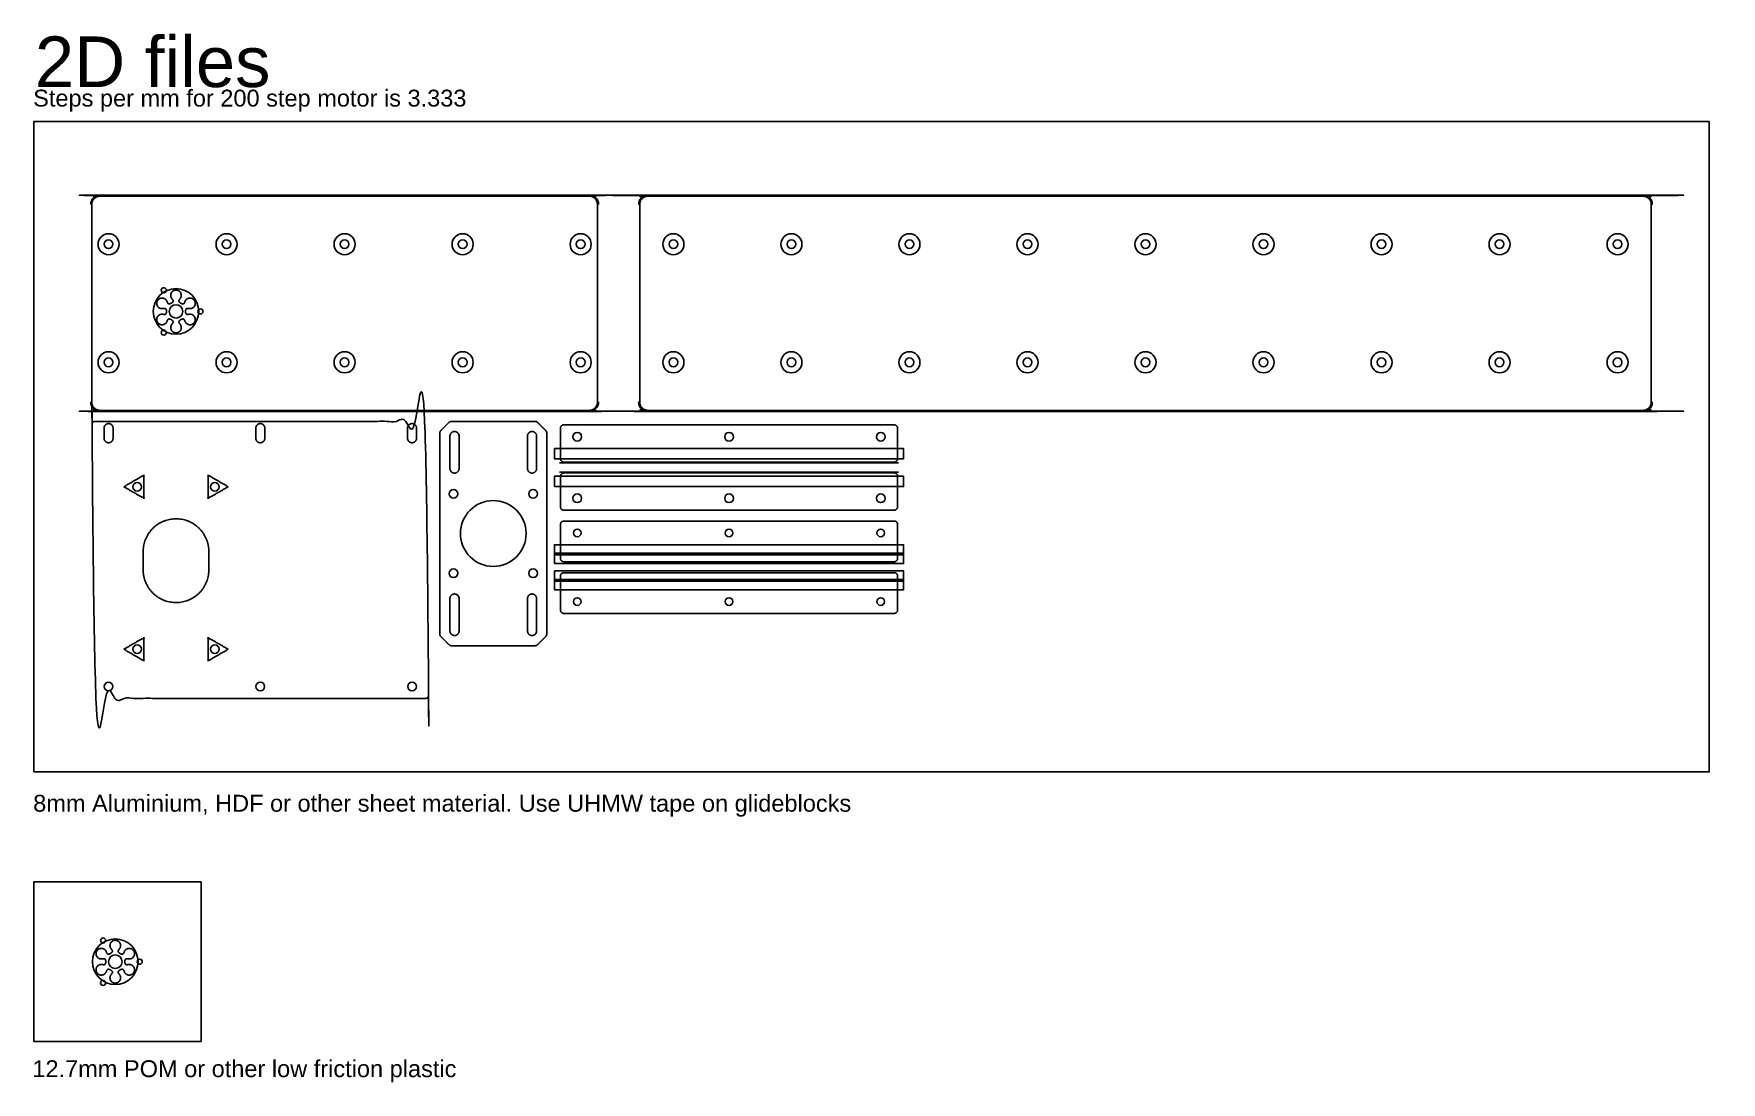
# Model space of a CAD drawing. Header units: millimetres. Extents: x 29 to 1073, y 101 to 723.
# Drawn here: x 29 to 1030, y 101 to 723 of the extents above; entities that cross this region are included whole.
import ezdxf

# ---------------------------------------------------------------- set-up
doc = ezdxf.new("R2010")
doc.units = ezdxf.units.MM
doc.header["$MEASUREMENT"] = 0
doc.layers.add('Default', color=18, linetype='Continuous', true_color=0x000000)

msp = doc.modelspace()

# ---------------------------------------------------------------- linework, layer by layer
at = {"layer": 'Default'}
for p, q in [((541.8550417557154, 468.3944707557112), (340.6550417557154, 468.3944707557112)), ((340.6550417557154, 462.742998893135), (541.8550417557154, 462.742998893135))]:
    msp.add_line(p, q, dxfattribs=at)
for points in [[(28.89557696334937, 285.0790168974485), (1022.642420033125, 285.0790168974485), (1022.642420033125, 670.6721319889527), (28.89557696334937, 670.6721319889527)], [(337.7050417557154, 476.8329483867962), (544.8050417557154, 476.8329483867962), (544.8050417557154, 470.7329483867962), (337.7050417557154, 470.7329483867962)], [(337.7050417557154, 454.30452126205), (544.8050417557154, 454.30452126205), (544.8050417557154, 460.40452126205), (337.7050417557154, 460.40452126205)], [(337.7050417557154, 413.70452126205), (544.8050417557154, 413.70452126205), (544.8050417557154, 419.80452126205), (337.7050417557154, 419.80452126205)], [(337.7050417557154, 408.65452126205), (544.8050417557154, 408.65452126205), (544.8050417557154, 414.75452126205), (337.7050417557154, 414.75452126205)], [(337.7050417557154, 404.25452126205), (544.8050417557154, 404.25452126205), (544.8050417557154, 398.1545212620499), (337.7050417557154, 398.1545212620499)], [(337.7050417557154, 399.20452126205), (544.8050417557154, 399.20452126205), (544.8050417557154, 393.10452126205), (337.7050417557154, 393.10452126205)], [(28.89557696334944, 125.326252607607), (128.1134863472346, 125.326252607607), (128.1134863472346, 219.8850796997978), (28.89557696334944, 219.8850796997978)]]:
    msp.add_lwpolyline(points, close=True, dxfattribs=at)
for centre, radius in [((73.26929849823682, 597.9255744432006), 6.25), ((73.26929849823682, 597.9255744432006), 2.6), ((143.2692984982368, 597.9255744432006), 6.25), ((143.2692984982368, 597.9255744432006), 2.6), ((213.2692984982368, 597.9255744432006), 6.25), ((213.2692984982368, 597.9255744432006), 2.6), ((283.2692984982368, 597.9255744432006), 6.25), ((283.2692984982368, 597.9255744432006), 2.6), ((353.2692984982368, 597.9255744432006), 6.25), ((353.2692984982368, 597.9255744432006), 2.6), ((408.2692984982368, 597.9255744432007), 6.25), ((408.2692984982368, 597.9255744432007), 2.6), ((478.2692984982368, 597.9255744432007), 6.25), ((478.2692984982368, 597.9255744432007), 2.6), ((548.2692984982368, 597.9255744432007), 6.25), ((548.2692984982368, 597.9255744432007), 2.6), ((618.2692984982368, 597.9255744432007), 6.25), ((618.2692984982368, 597.9255744432007), 2.6), ((688.2692984982368, 597.9255744432007), 6.25), ((688.2692984982368, 597.9255744432007), 2.6), ((758.2692984982368, 597.9255744432007), 6.25), ((758.2692984982368, 597.9255744432007), 2.6), ((828.2692984982368, 597.9255744432007), 6.25), ((828.2692984982368, 597.9255744432007), 2.6), ((898.2692984982368, 597.9255744432007), 6.25), ((898.2692984982368, 597.9255744432007), 2.6), ((968.2692984982368, 597.9255744432007), 6.25), ((968.2692984982368, 597.9255744432007), 2.6), ((113.2692984982368, 558.0964114432006), 13.5), ((106.0192984982368, 570.653779798075), 1.5), ((113.2692984982368, 558.0964114432006), 4), ((127.7692984982368, 558.0964114432006), 1.5), ((106.0192984982368, 545.5390430883263), 1.5), ((73.26929849823682, 527.9255744432006), 6.25), ((73.26929849823682, 527.9255744432006), 2.6), ((143.2692984982368, 527.9255744432006), 6.25), ((143.2692984982368, 527.9255744432006), 2.6), ((213.2692984982368, 527.9255744432006), 6.25), ((213.2692984982368, 527.9255744432006), 2.6), ((283.2692984982368, 527.9255744432006), 6.25), ((283.2692984982368, 527.9255744432006), 2.6), ((353.2692984982368, 527.9255744432006), 6.25), ((353.2692984982368, 527.9255744432006), 2.6), ((408.2692984982368, 527.9255744432007), 6.25), ((408.2692984982368, 527.9255744432007), 2.6), ((478.2692984982368, 527.9255744432007), 6.25), ((478.2692984982368, 527.9255744432007), 2.6), ((548.2692984982368, 527.9255744432007), 6.25), ((548.2692984982368, 527.9255744432007), 2.6), ((618.2692984982368, 527.9255744432007), 6.25), ((618.2692984982368, 527.9255744432007), 2.6), ((688.2692984982368, 527.9255744432007), 6.25), ((688.2692984982368, 527.9255744432007), 2.6), ((758.2692984982368, 527.9255744432007), 6.25), ((758.2692984982368, 527.9255744432007), 2.6), ((828.2692984982368, 527.9255744432007), 6.25), ((828.2692984982368, 527.9255744432007), 2.6), ((898.2692984982368, 527.9255744432007), 6.25), ((898.2692984982368, 527.9255744432007), 2.6), ((968.2692984982368, 527.9255744432007), 6.25), ((968.2692984982368, 527.9255744432007), 2.6), ((351.2550417557154, 483.8329483867962), 2.575), ((441.2550417557154, 483.8329483867962), 2.575), ((531.2550417557154, 483.8329483867962), 2.575), ((90.26929849823682, 454.1547374432006), 2.575), ((136.2692984982368, 454.1547374432006), 2.575), ((277.8742984982368, 450.0039224432006), 2.575), ((325.0142984982368, 450.0039224432006), 2.575), ((301.4442984982368, 426.4339224432006), 19.5), ((351.2550417557154, 447.30452126205), 2.575), ((441.2550417557154, 447.30452126205), 2.575), ((531.2550417557154, 447.30452126205), 2.575), ((351.2550417557154, 426.80452126205), 2.25), ((441.2550417557154, 426.80452126205), 2.25), ((531.2550417557154, 426.80452126205), 2.25), ((277.8742984982368, 402.8639224432006), 2.575), ((325.0142984982368, 402.8639224432006), 2.575), ((351.2550417557154, 386.10452126205), 2.25), ((441.2550417557154, 386.10452126205), 2.25), ((531.2550417557154, 386.10452126205), 2.25), ((90.26929849823682, 357.8380854432006), 2.575), ((136.2692984982368, 357.8380854432006), 2.575), ((73.26929849823682, 335.7255744432006), 2.575), ((163.2692984982368, 335.7255744432006), 2.575), ((253.2692984982368, 335.7255744432006), 2.575), ((77.25453165529203, 172.6056661537027), 13.5), ((70.00453165529203, 185.163034508577), 1.5), ((77.25453165529203, 172.6056661537027), 4), ((91.75453165529203, 172.6056661537027), 1.5), ((70.00453165529203, 160.0482977988283), 1.5)]:
    msp.add_circle(centre, radius, dxfattribs=at)
for points, weights, degree, knots in [([(62.66929849823681, 621.4255744432006), (62.66929849823683, 627.0255744432005), (68.26929849823681, 627.0255744432006), (213.2692984982368, 627.0255744432006), (358.2692984982368, 627.0255744432006), (363.8692984982368, 627.0255744432006), (363.8692984982368, 621.4255744432006)], [1, 0.7071067811865491, 1, 1, 1, 0.7071067811865458, 1], 2, [-18.59291886010289, -18.59291886010289, -18.59291886010289, -9.796459430051485, -9.796459430051485, -8.796459430051485, -8.796459430051485, 0, 0, 0]), ([(63.26929849823682, 504.4255744432006), (63.26929849823682, 499.4255744432007), (68.26929849823682, 499.4255744432006), (213.2692984982368, 499.4255744432006), (358.2692984982368, 499.4255744432006), (363.2692984982368, 499.4255744432006), (363.2692984982368, 504.4255744432006), (363.2692984982368, 562.9255744432006), (363.2692984982368, 621.4255744432006), (363.2692984982368, 626.4255744432006), (358.2692984982368, 626.4255744432006), (213.2692984982368, 626.4255744432006), (68.26929849823682, 626.4255744432006), (63.26929849823682, 626.4255744432006), (63.26929849823682, 621.4255744432006), (63.26929849823682, 562.9255744432006), (63.26929849823682, 504.4255744432006)], [1, 0.7071067811865475, 1, 1, 1, 0.7071067811865445, 1, 1, 1, 0.707106781186548, 1, 1, 1, 0.7071067811865476, 1, 1, 1], 2, [0, 0, 0, 7.853981633974481, 7.853981633974481, 297.8539816339745, 297.8539816339745, 305.707963267949, 305.707963267949, 422.707963267949, 422.707963267949, 430.5619449019235, 430.5619449019235, 720.5619449019234, 720.5619449019234, 728.4159265358979, 728.4159265358979, 845.4159265358979, 845.4159265358979, 845.4159265358979]), ([(387.6692984982368, 621.4255744432007), (387.6692984982368, 627.0255744432006), (393.2692984982368, 627.0255744432008), (688.2692984982368, 627.0255744432006), (983.2692984982368, 627.0255744432006), (988.8692984982368, 627.0255744432008), (988.8692984982368, 621.4255744432006)], [1, 0.7071067811865491, 1, 1, 1, 0.707106781186561, 1], 2, [-18.59291886010283, -18.59291886010283, -18.59291886010283, -9.796459430051423, -9.796459430051423, -8.796459430051423, -8.796459430051423, 0, 0, 0]), ([(388.2692984982368, 504.4255744432007), (388.2692984982369, 499.4255744432007), (393.2692984982368, 499.4255744432007), (688.2692984982368, 499.4255744432007), (983.2692984982368, 499.4255744432007), (988.2692984982369, 499.4255744432006), (988.2692984982368, 504.4255744432006), (988.2692984982368, 562.9255744432007), (988.2692984982368, 621.4255744432007), (988.2692984982366, 626.4255744432006), (983.2692984982367, 626.4255744432006), (688.2692984982368, 626.4255744432006), (393.2692984982368, 626.4255744432007), (388.2692984982367, 626.4255744432008), (388.2692984982368, 621.4255744432007), (388.2692984982368, 562.9255744432007), (388.2692984982368, 504.4255744432007)], [1, 0.7071067811865475, 1, 1, 1, 0.7071067811865426, 1, 1, 1, 0.7071067811865616, 1, 1, 1, 0.7071067811865476, 1, 1, 1], 2, [0, 0, 0, 7.853981633974481, 7.853981633974481, 597.8539816339745, 597.8539816339745, 605.707963267949, 605.707963267949, 722.707963267949, 722.707963267949, 730.5619449019235, 730.5619449019235, 1320.561944901923, 1320.561944901923, 1328.415926535898, 1328.415926535898, 1445.415926535898, 1445.415926535898, 1445.415926535898]), ([(110.3092667427612, 549.6244878946765), (110.1008591927181, 549.051892856889), (110.0298089549954, 548.4353873492048), (110.1112721964559, 547.8166125978444), (110.3394648228356, 547.2395031606043), (110.6889695587265, 546.7403586686947), (111.0384742946174, 546.2412141767853), (111.5027332993976, 545.8294001972191), (112.0563292976593, 545.5412163612068), (112.6599555863935, 545.3971244432006), (113.2692984982368, 545.3971244432006), (113.8786414100801, 545.3971244432006), (114.4822676988143, 545.5412163612067), (115.0358636970761, 545.8294001972191), (115.5001227018563, 546.2412141767853), (115.8496274377472, 546.7403586686947), (116.199132173638, 547.2395031606043), (116.4273248000177, 547.8166125978444), (116.5087880414783, 548.4353873492047), (116.4377378037556, 549.0518928568891), (116.2293302537124, 549.6244878946765), (116.0197174180986, 550.2003944273533), (115.6700434438811, 550.725322874601), (114.5680314537922, 551.4905431159136), (114.8477958371691, 552.0558338842521), (115.2417391068658, 552.5253171911914), (115.5255928480452, 552.863600907013), (115.8664585733878, 553.1508739195756), (116.2536795914896, 553.3744360786127), (116.6728981808618, 553.5259979497577), (117.1077873430397, 553.6026806426672), (117.7113434483502, 553.7091038684048), (118.3407818059446, 553.6687415473141), (118.452475979367, 552.3317610479658), (118.7322403627439, 551.7664702796274), (119.1261836324405, 551.296986972688), (119.5178617062237, 550.8302032211166), (120.0162460185901, 550.4604191564615), (120.5928522932188, 550.2215810173608), (121.2067400398223, 550.130646910142), (121.8137642179204, 550.1837546442116), (122.4207883960185, 550.2368623782813), (123.0095592663465, 550.4330154805737), (123.5359317884242, 550.7683517604956), (123.9625321942646, 551.2190615019284), (124.2672036501863, 551.7467679432006), (124.5718751061079, 552.274474384473), (124.7489009890016, 552.869276043912), (124.7761244651858, 553.4927961598462), (124.651612599638, 554.1007632417047), (124.3940931574307, 554.6530154676839), (124.1365737152235, 555.205267693663), (123.7508785949996, 555.6914430236841), (123.2557355618316, 556.0713796359437), (122.6863010117424, 556.3181010789733), (122.0862153879161, 556.423912365189), (121.4826592826057, 556.5303355909266), (120.8532209250113, 556.4899732698359), (119.6395147615001, 555.9182130118002), (119.2898407872826, 556.4431414590479), (119.0802279516687, 557.0190479917247), (118.9291925306701, 557.4340144004561), (118.8508396666407, 557.8728492841635), (118.8508396666407, 558.3199736022375), (118.9291925306702, 558.758808485945), (119.0802279516687, 559.1737748946765), (119.2898407872826, 559.7496814273534), (119.6395147615001, 560.2746098746011), (120.8532209250113, 559.7028496165653), (121.4826592826057, 559.6624872954746), (122.0862153879161, 559.7689105212121), (122.6863010117424, 559.8747218074279), (123.2557355618316, 560.1214432504573), (123.7508785949996, 560.5013798627169), (124.1365737152235, 560.9875551927381), (124.3940931574307, 561.5398074187174), (124.651612599638, 562.0920596446966), (124.7761244651858, 562.7000267265552), (124.7489009890016, 563.3235468424893), (124.5718751061079, 563.9183485019284), (124.2672036501863, 564.4460549432007), (123.9625321942646, 564.9737613844729), (123.5359317884242, 565.4244711259058), (123.0095592663465, 565.7598074058277), (122.4207883960185, 565.95596050812), (121.8137642179204, 566.0090682421896), (121.2067400398223, 566.0621759762593), (120.5928522932188, 565.9712418690403), (120.0162460185901, 565.7324037299395), (119.5178617062237, 565.3626196652848), (119.1261836324405, 564.8958359137133), (118.7322403627439, 564.4263526067739), (118.452475979367, 563.8610618384355), (118.3407818059446, 562.5240813390872), (117.7113434483502, 562.4837190179963), (117.1077873430398, 562.5901422437339), (116.6728981808617, 562.6668249366435), (116.2536795914896, 562.8183868077883), (115.8664585733879, 563.0419489668254), (115.5255928480452, 563.329221979388), (115.2417391068658, 563.6675056952097), (114.8477958371691, 564.1369890021491), (114.5680314537922, 564.7022797704876), (115.6700434438811, 565.4675000118002), (116.0197174180986, 565.9924284590479), (116.2293302537124, 566.5683349917248), (116.4377378037556, 567.1409300295122), (116.5087880414783, 567.7574355371967), (116.4273248000177, 568.3762102885569), (116.199132173638, 568.9533197257971), (115.8496274377472, 569.4524642177065), (115.5001227018563, 569.951608709616), (115.0358636970761, 570.3634226891822), (114.4822676988143, 570.6516065251944), (113.8786414100802, 570.7956984432006), (113.2692984982368, 570.7956984432006), (112.6599555863935, 570.7956984432006), (112.0563292976593, 570.6516065251944), (111.5027332993976, 570.3634226891822), (111.0384742946173, 569.951608709616), (110.6889695587265, 569.4524642177065), (110.3394648228356, 568.9533197257971), (110.111272196456, 568.3762102885569), (110.0298089549953, 567.7574355371967), (110.1008591927181, 567.1409300295122), (110.3092667427612, 566.5683349917248), (110.518879578375, 565.9924284590479), (110.8685535525925, 565.4675000118002), (111.9705655426814, 564.7022797704876), (111.6908011593045, 564.1369890021491), (111.2968578896078, 563.6675056952098), (111.0130041484285, 563.3292219793877), (110.6721384230858, 563.0419489668253), (110.284917404984, 562.8183868077886), (109.8656988156119, 562.6668249366437), (109.4308096534339, 562.5901422437339), (108.8272535481234, 562.4837190179965), (108.197815190529, 562.5240813390872), (108.0861210171067, 563.8610618384355), (107.8063566337298, 564.4263526067739), (107.4124133640331, 564.8958359137132), (107.0207352902499, 565.3626196652848), (106.5223509778835, 565.7324037299397), (105.9457447032549, 565.9712418690402), (105.3318569566513, 566.0621759762593), (104.7248327785532, 566.0090682421896), (104.1178086004551, 565.95596050812), (103.5290377301271, 565.7598074058277), (103.0026652080495, 565.4244711259058), (102.576064802209, 564.9737613844729), (102.2713933462874, 564.4460549432007), (101.9667218903657, 563.9183485019283), (101.789696007472, 563.3235468424893), (101.7624725312879, 562.700026726555), (101.8869843968357, 562.0920596446966), (102.1445038390429, 561.5398074187174), (102.4020232812501, 560.9875551927382), (102.787718401474, 560.5013798627169), (103.2828614346421, 560.1214432504576), (103.8522959847312, 559.874721807428), (104.4523816085575, 559.7689105212122), (105.055937713868, 559.6624872954746), (105.6853760714624, 559.7028496165653), (106.8990822349735, 560.2746098746011), (107.2487562091911, 559.7496814273534), (107.4583690448049, 559.1737748946765), (107.6094044658035, 558.7588084859449), (107.6877573298329, 558.3199736022376), (107.687757329833, 557.8728492841637), (107.6094044658035, 557.4340144004565), (107.4583690448049, 557.0190479917247), (107.2487562091911, 556.4431414590479), (106.8990822349735, 555.9182130118002), (105.6853760714624, 556.4899732698359), (105.055937713868, 556.5303355909266), (104.4523816085575, 556.423912365189), (103.8522959847312, 556.3181010789733), (103.2828614346421, 556.0713796359437), (102.7877184014741, 555.691443023684), (102.4020232812502, 555.2052676936629), (102.1445038390429, 554.6530154676839), (101.8869843968357, 554.1007632417046), (101.7624725312879, 553.4927961598462), (101.789696007472, 552.869276043912), (101.9667218903657, 552.2744743844729), (102.2713933462874, 551.7467679432006), (102.576064802209, 551.2190615019284), (103.0026652080495, 550.7683517604955), (103.5290377301271, 550.4330154805738), (104.1178086004551, 550.2368623782813), (104.7248327785532, 550.1837546442116), (105.3318569566513, 550.1306469101419), (105.9457447032549, 550.2215810173608), (106.5223509778836, 550.4604191564615), (107.0207352902499, 550.8302032211164), (107.4124133640331, 551.2969869726879), (107.8063566337298, 551.7664702796274), (108.0861210171067, 552.3317610479658), (108.197815190529, 553.6687415473141), (108.8272535481234, 553.7091038684048), (109.4308096534339, 553.6026806426673), (109.8656988156119, 553.5259979497574), (110.284917404984, 553.3744360786126), (110.6721384230858, 553.1508739195759), (111.0130041484285, 552.8636009070135), (111.2968578896079, 552.5253171911914), (111.6908011593045, 552.0558338842521), (111.9705655426814, 551.4905431159136), (110.8685535525925, 550.725322874601), (110.518879578375, 550.2003944273533), (110.3092667427612, 549.6244878946765)], [1, 0.9548043332712887, 0.9322064999069329, 0.9322064999069329, 0.9548043332712887, 1, 0.9548043332712887, 0.9322064999069329, 0.9322064999069329, 0.9548043332712887, 1, 0.9548043332712887, 0.9322064999069329, 0.9322064999069329, 0.9548043332712887, 1, 0.9548043332712887, 0.9322064999069329, 0.9322064999069329, 0.9548043332712887, 1, 1, 1, 1, 1, 1, 0.9758770483143634, 0.9638155724715451, 0.9638155724715449, 0.9758770483143632, 1, 1, 1, 1, 1, 1, 0.9548043332712887, 0.9322064999069329, 0.9322064999069329, 0.9548043332712887, 1, 0.9548043332712887, 0.9322064999069329, 0.9322064999069329, 0.9548043332712887, 1, 0.9548043332712887, 0.9322064999069329, 0.9322064999069329, 0.9548043332712887, 1, 0.9548043332712887, 0.9322064999069329, 0.9322064999069329, 0.9548043332712887, 1, 1, 1, 1, 1, 1, 0.9758770483143634, 0.9638155724715451, 0.9638155724715449, 0.9758770483143632, 1, 1, 1, 1, 1, 1, 0.9548043332712887, 0.9322064999069329, 0.9322064999069329, 0.9548043332712887, 1, 0.9548043332712887, 0.9322064999069329, 0.9322064999069329, 0.9548043332712887, 1, 0.9548043332712887, 0.9322064999069329, 0.9322064999069329, 0.9548043332712887, 1, 0.9548043332712887, 0.9322064999069329, 0.9322064999069329, 0.9548043332712887, 1, 1, 1, 1, 1, 1, 0.9758770483143634, 0.9638155724715451, 0.9638155724715449, 0.9758770483143632, 1, 1, 1, 1, 1, 1, 0.9548043332712887, 0.9322064999069329, 0.9322064999069329, 0.9548043332712887, 1, 0.9548043332712887, 0.9322064999069329, 0.9322064999069329, 0.9548043332712887, 1, 0.9548043332712887, 0.9322064999069329, 0.9322064999069329, 0.9548043332712887, 1, 0.9548043332712887, 0.9322064999069329, 0.9322064999069329, 0.9548043332712887, 1, 1, 1, 1, 1, 1, 0.9758770483143634, 0.9638155724715451, 0.9638155724715449, 0.9758770483143632, 1, 1, 1, 1, 1, 1, 0.9548043332712887, 0.9322064999069329, 0.9322064999069329, 0.9548043332712887, 1, 0.9548043332712887, 0.9322064999069329, 0.9322064999069329, 0.9548043332712887, 1, 0.9548043332712887, 0.9322064999069329, 0.9322064999069329, 0.9548043332712887, 1, 0.9548043332712887, 0.9322064999069329, 0.9322064999069329, 0.9548043332712887, 1, 1, 1, 1, 1, 1, 0.9758770483143634, 0.9638155724715451, 0.9638155724715449, 0.9758770483143632, 1, 1, 1, 1, 1, 1, 0.9548043332712887, 0.9322064999069329, 0.9322064999069329, 0.9548043332712887, 1, 0.9548043332712887, 0.9322064999069329, 0.9322064999069329, 0.9548043332712887, 1, 0.9548043332712887, 0.9322064999069329, 0.9322064999069329, 0.9548043332712887, 1, 0.9548043332712887, 0.9322064999069329, 0.9322064999069329, 0.9548043332712887, 1, 1, 1, 1, 1, 1, 0.9758770483143634, 0.9638155724715451, 0.9638155724715449, 0.9758770483143632, 1, 1, 1, 1, 1, 1], 5, [4.199114857512855, 4.199114857512855, 4.199114857512855, 4.199114857512855, 4.199114857512855, 4.199114857512855, 7.22289778659303, 7.22289778659303, 7.22289778659303, 7.22289778659303, 7.22289778659303, 10.24668071567321, 10.24668071567321, 10.24668071567321, 10.24668071567321, 10.24668071567321, 13.27046364475338, 13.27046364475338, 13.27046364475338, 13.27046364475338, 13.27046364475338, 16.29424657383356, 16.29424657383356, 16.29424657383356, 16.29424657383356, 16.29424657383356, 17.29424657383356, 17.29424657383356, 17.29424657383356, 17.29424657383356, 17.29424657383356, 19.49336143134641, 19.49336143134641, 19.49336143134641, 19.49336143134641, 19.49336143134641, 20.49336143134641, 20.49336143134641, 20.49336143134641, 20.49336143134641, 20.49336143134641, 23.51714436042659, 23.51714436042659, 23.51714436042659, 23.51714436042659, 23.51714436042659, 26.54092728950677, 26.54092728950677, 26.54092728950677, 26.54092728950677, 26.54092728950677, 29.56471021858694, 29.56471021858694, 29.56471021858694, 29.56471021858694, 29.56471021858694, 32.58849314766712, 32.58849314766712, 32.58849314766712, 32.58849314766712, 32.58849314766712, 33.58849314766712, 33.58849314766712, 33.58849314766712, 33.58849314766712, 33.58849314766712, 35.78760800517997, 35.78760800517997, 35.78760800517997, 35.78760800517997, 35.78760800517997, 36.78760800517997, 36.78760800517997, 36.78760800517997, 36.78760800517997, 36.78760800517997, 39.81139093426015, 39.81139093426015, 39.81139093426015, 39.81139093426015, 39.81139093426015, 42.83517386334032, 42.83517386334032, 42.83517386334032, 42.83517386334032, 42.83517386334032, 45.85895679242049, 45.85895679242049, 45.85895679242049, 45.85895679242049, 45.85895679242049, 48.88273972150067, 48.88273972150067, 48.88273972150067, 48.88273972150067, 48.88273972150067, 49.88273972150067, 49.88273972150067, 49.88273972150067, 49.88273972150067, 49.88273972150067, 52.08185457901352, 52.08185457901352, 52.08185457901352, 52.08185457901352, 52.08185457901352, 53.08185457901352, 53.08185457901352, 53.08185457901352, 53.08185457901352, 53.08185457901352, 56.1056375080937, 56.1056375080937, 56.1056375080937, 56.1056375080937, 56.1056375080937, 59.12942043717388, 59.12942043717388, 59.12942043717388, 59.12942043717388, 59.12942043717388, 62.15320336625405, 62.15320336625405, 62.15320336625405, 62.15320336625405, 62.15320336625405, 65.17698629533423, 65.17698629533423, 65.17698629533423, 65.17698629533423, 65.17698629533423, 66.17698629533423, 66.17698629533423, 66.17698629533423, 66.17698629533423, 66.17698629533423, 68.37610115284708, 68.37610115284708, 68.37610115284708, 68.37610115284708, 68.37610115284708, 69.37610115284708, 69.37610115284708, 69.37610115284708, 69.37610115284708, 69.37610115284708, 72.39988408192727, 72.39988408192727, 72.39988408192727, 72.39988408192727, 72.39988408192727, 75.42366701100744, 75.42366701100744, 75.42366701100744, 75.42366701100744, 75.42366701100744, 78.44744994008761, 78.44744994008761, 78.44744994008761, 78.44744994008761, 78.44744994008761, 81.47123286916779, 81.47123286916779, 81.47123286916779, 81.47123286916779, 81.47123286916779, 82.47123286916779, 82.47123286916779, 82.47123286916779, 82.47123286916779, 82.47123286916779, 84.67034772668065, 84.67034772668065, 84.67034772668065, 84.67034772668065, 84.67034772668065, 85.67034772668065, 85.67034772668065, 85.67034772668065, 85.67034772668065, 85.67034772668065, 88.69413065576083, 88.69413065576083, 88.69413065576083, 88.69413065576083, 88.69413065576083, 91.717913584841, 91.717913584841, 91.717913584841, 91.717913584841, 91.717913584841, 94.74169651392117, 94.74169651392117, 94.74169651392117, 94.74169651392117, 94.74169651392117, 97.76547944300135, 97.76547944300135, 97.76547944300135, 97.76547944300135, 97.76547944300135, 98.76547944300135, 98.76547944300135, 98.76547944300135, 98.76547944300135, 98.76547944300135, 100.9645943005142, 100.9645943005142, 100.9645943005142, 100.9645943005142, 100.9645943005142, 101.9645943005142, 101.9645943005142, 101.9645943005142, 101.9645943005142, 101.9645943005142, 101.9645943005142]), ([(65.26929849823681, 492.9255744432006), (63.26929849823681, 492.9255744432006), (63.26929849823682, 490.9255744432006), (63.26929849823682, 410.8255744432006), (63.26929849823682, 330.7255744432006), (63.26929849823681, 328.7255744432006), (65.26929849823681, 328.7255744432006), (163.2692984982368, 328.7255744432006), (261.2692984982368, 328.7255744432006), (263.2692984982369, 328.7255744432006), (263.2692984982368, 330.7255744432006), (263.2692984982368, 410.8255744432006), (263.2692984982368, 490.9255744432006), (263.2692984982369, 492.9255744432006), (261.2692984982368, 492.9255744432006), (163.2692984982368, 492.9255744432006), (65.26929849823682, 492.9255744432006)], [1, 0.7071067811865495, 1, 1, 1, 0.7071067811865495, 1, 1, 1, 0.7071067811865476, 1, 1, 1, 0.7071067811865476, 1, 1, 1], 2, [200.1415926535898, 200.1415926535898, 200.1415926535898, 203.2831853071796, 203.2831853071796, 204.2831853071796, 204.2831853071796, 207.4247779607694, 207.4247779607694, 403.4247779607693, 403.4247779607693, 406.5663706143591, 406.5663706143591, 407.5663706143591, 407.5663706143591, 410.7079632679489, 410.7079632679489, 606.7079632679489, 606.7079632679489, 606.7079632679489]), ([(363.8692984982368, 504.4255744432006), (363.8692984982368, 498.8255744432006), (358.2692984982368, 498.8255744432006), (213.2692984982368, 498.8255744432006), (68.26929849823682, 498.8255744432006), (62.66929849823683, 498.8255744432006), (62.66929849823681, 504.4255744432006)], [1, 0.7071067811865458, 1, 1, 1, 0.7071067811865491, 1], 2, [0, 0, 0, 8.796459430051485, 8.796459430051485, 9.796459430051485, 9.796459430051485, 18.59291886010289, 18.59291886010289, 18.59291886010289]), ([(988.8692984982368, 504.4255744432006), (988.8692984982368, 498.8255744432007), (983.2692984982368, 498.8255744432005), (688.2692984982368, 498.8255744432005), (393.2692984982368, 498.8255744432005), (387.6692984982368, 498.8255744432007), (387.6692984982368, 504.4255744432007)], [1, 0.707106781186561, 1, 1, 1, 0.7071067811865491, 1], 2, [0, 0, 0, 8.796459430051423, 8.796459430051423, 9.796459430051423, 9.796459430051423, 18.59291886010283, 18.59291886010283, 18.59291886010283]), ([(75.94429849823683, 488.9255744432006), (75.94429849823683, 485.9255744432006), (75.94429849823683, 482.9255744432006), (75.94429849823683, 480.2505744432006), (73.26929849823682, 480.2505744432006), (70.59429849823685, 480.2505744432006), (70.59429849823681, 482.9255744432006), (70.59429849823681, 485.9255744432006), (70.59429849823681, 488.9255744432006), (70.59429849823685, 491.6005744432006), (73.26929849823682, 491.6005744432006), (75.94429849823683, 491.6005744432006), (75.94429849823683, 488.9255744432006)], [1, 1, 1, 0.7071067811865476, 1, 0.7071067811865476, 1, 1, 1, 0.7071067811865476, 1, 0.7071067811865476, 1], 2, [16.17920216598744, 16.17920216598744, 16.17920216598744, 17.17920216598744, 17.17920216598744, 21.2240027074843, 21.2240027074843, 25.26880324898116, 25.26880324898116, 26.26880324898116, 26.26880324898116, 30.31360379047802, 30.31360379047802, 34.35840433197488, 34.35840433197488, 34.35840433197488]), ([(165.9442984982368, 488.9255744432006), (165.9442984982368, 485.9255744432006), (165.9442984982368, 482.9255744432006), (165.9442984982368, 480.2505744432006), (163.2692984982368, 480.2505744432006), (160.5942984982368, 480.2505744432006), (160.5942984982368, 482.9255744432006), (160.5942984982368, 485.9255744432006), (160.5942984982368, 488.9255744432006), (160.5942984982368, 491.6005744432006), (163.2692984982368, 491.6005744432006), (165.9442984982368, 491.6005744432006), (165.9442984982368, 488.9255744432006)], [1, 1, 1, 0.7071067811865476, 1, 0.7071067811865476, 1, 1, 1, 0.7071067811865476, 1, 0.7071067811865476, 1], 2, [16.17920216598744, 16.17920216598744, 16.17920216598744, 17.17920216598744, 17.17920216598744, 21.2240027074843, 21.2240027074843, 25.26880324898116, 25.26880324898116, 26.26880324898116, 26.26880324898116, 30.31360379047802, 30.31360379047802, 34.35840433197488, 34.35840433197488, 34.35840433197488]), ([(255.9442984982368, 488.9255744432006), (255.9442984982368, 485.9255744432006), (255.9442984982368, 482.9255744432006), (255.9442984982369, 480.2505744432006), (253.2692984982368, 480.2505744432006), (250.5942984982369, 480.2505744432006), (250.5942984982369, 482.9255744432006), (250.5942984982369, 485.9255744432006), (250.5942984982369, 488.9255744432006), (250.5942984982369, 491.6005744432006), (253.2692984982368, 491.6005744432006), (255.9442984982369, 491.6005744432006), (255.9442984982368, 488.9255744432006)], [1, 1, 1, 0.7071067811865476, 1, 0.7071067811865476, 1, 1, 1, 0.7071067811865476, 1, 0.7071067811865476, 1], 2, [16.17920216598744, 16.17920216598744, 16.17920216598744, 17.17920216598744, 17.17920216598744, 21.2240027074843, 21.2240027074843, 25.26880324898116, 25.26880324898116, 26.26880324898116, 26.26880324898116, 30.31360379047802, 30.31360379047802, 34.35840433197488, 34.35840433197488, 34.35840433197488]), ([(275.1835120606099, 360.5280568808275), (275.7692984982369, 359.9422704432008), (276.597725622983, 359.9422704432006), (301.4442984982368, 359.9422704432006), (326.2908713734906, 359.9422704432006), (327.1192984982369, 359.9422704432007), (327.7050849358637, 360.5280568808275), (330.1192984982368, 362.9422704432006), (332.53351206061, 365.3564840055737), (333.1192984982369, 365.9422704432006), (333.1192984982369, 366.7706975679468), (333.1192984982368, 426.4339224432006), (333.1192984982368, 486.0971473184544), (333.1192984982367, 486.9255744432006), (332.5335120606099, 487.5113608808276), (330.1192984982368, 489.9255744432006), (327.7050849358637, 492.3397880055737), (327.1192984982369, 492.9255744432007), (326.2908713734906, 492.9255744432006), (301.4442984982368, 492.9255744432006), (276.597725622983, 492.9255744432006), (275.7692984982368, 492.9255744432006), (275.1835120606099, 492.3397880055737), (272.7692984982368, 489.9255744432006), (270.3550849358637, 487.5113608808275), (269.7692984982368, 486.9255744432007), (269.7692984982368, 486.0971473184545), (269.7692984982368, 426.4339224432006), (269.7692984982368, 366.7706975679468), (269.7692984982369, 365.9422704432006), (270.3550849358637, 365.3564840055737), (272.7692984982368, 362.9422704432006), (275.1835120606099, 360.5280568808275)], [1, 0.9238795325112877, 1, 1, 1, 0.923879532511289, 1, 1, 1, 0.923879532511282, 1, 1, 1, 0.9238795325112842, 1, 1, 1, 0.9238795325112849, 1, 1, 1, 0.9238795325112873, 1, 1, 1, 0.923879532511285, 1, 1, 1, 0.9238795325112864, 1, 1, 1], 2, [0, 0, 0, 1.570796326794899, 1.570796326794899, 51.26394207730252, 51.26394207730252, 52.83473840409741, 52.83473840409741, 59.66316552884358, 59.66316552884358, 61.23396185563848, 61.23396185563848, 180.5604116061461, 180.5604116061461, 182.131207932941, 182.131207932941, 188.9596350576872, 188.9596350576872, 190.5304313844821, 190.5304313844821, 240.2235771349897, 240.2235771349897, 241.7943734617846, 241.7943734617846, 248.6228005865308, 248.6228005865308, 250.1935969133257, 250.1935969133257, 369.5200466638333, 369.5200466638333, 371.0908429906282, 371.0908429906282, 377.9192701153744, 377.9192701153744, 377.9192701153744]), ([(341.2550417557154, 488.8329483867962), (341.2550417557154, 490.8329483867962), (343.2550417557154, 490.8329483867962), (441.2550417557154, 490.8329483867962), (539.2550417557154, 490.8329483867962), (541.2550417557154, 490.8329483867963), (541.2550417557154, 488.8329483867962), (541.2550417557154, 479.8258416056096), (541.2550417557154, 470.8187348244231), (541.2550417557154, 468.8187348244231), (539.2550417557154, 468.8187348244231), (441.2550417557154, 468.8187348244231), (343.2550417557154, 468.8187348244231), (341.2550417557154, 468.8187348244232), (341.2550417557154, 470.8187348244231), (341.2550417557154, 479.8258416056096), (341.2550417557154, 488.8329483867962)], [1, 0.7071067811865491, 1, 1, 1, 0.7071067811865476, 1, 1, 1, 0.7071067811865476, 1, 1, 1, 0.7071067811865475, 1, 1, 1], 2, [0, 0, 0, 3.141592653589798, 3.141592653589798, 199.1415926535898, 199.1415926535898, 202.2831853071796, 202.2831853071796, 220.2973988695527, 220.2973988695527, 223.4389915231425, 223.4389915231425, 419.4389915231425, 419.4389915231425, 422.5805841767323, 422.5805841767323, 440.5947977391053, 440.5947977391053, 440.5947977391053]), ([(275.7692984982368, 464.9339224432006), (275.7692984982368, 474.5922484432006), (275.7692984982368, 484.2505744432006), (275.7692984982369, 486.9255744432006), (278.4442984982368, 486.9255744432006), (281.1192984982368, 486.9255744432006), (281.1192984982368, 484.2505744432006), (281.1192984982368, 474.5922484432006), (281.1192984982368, 464.9339224432006), (281.1192984982368, 462.2589224432006), (278.4442984982368, 462.2589224432006), (275.7692984982369, 462.2589224432006), (275.7692984982368, 464.9339224432006)], [1, 1, 1, 0.7071067811865476, 1, 0.7071067811865476, 1, 1, 1, 0.7071067811865476, 1, 0.7071067811865476, 1], 2, [16.17920216598744, 16.17920216598744, 16.17920216598744, 17.17920216598744, 17.17920216598744, 21.2240027074843, 21.2240027074843, 25.26880324898116, 25.26880324898116, 26.26880324898116, 26.26880324898116, 30.31360379047802, 30.31360379047802, 34.35840433197488, 34.35840433197488, 34.35840433197488]), ([(327.1192984982368, 464.9339224432006), (327.1192984982368, 474.5922484432006), (327.1192984982368, 484.2505744432006), (327.1192984982368, 486.9255744432006), (324.4442984982368, 486.9255744432006), (321.7692984982368, 486.9255744432006), (321.7692984982368, 484.2505744432006), (321.7692984982368, 474.5922484432006), (321.7692984982368, 464.9339224432006), (321.7692984982368, 462.2589224432006), (324.4442984982368, 462.2589224432006), (327.1192984982368, 462.2589224432006), (327.1192984982368, 464.9339224432006)], [1, 1, 1, 0.7071067811865476, 1, 0.7071067811865476, 1, 1, 1, 0.7071067811865476, 1, 0.7071067811865476, 1], 2, [16.17920216598744, 16.17920216598744, 16.17920216598744, 17.17920216598744, 17.17920216598744, 21.2240027074843, 21.2240027074843, 25.26880324898116, 25.26880324898116, 26.26880324898116, 26.26880324898116, 30.31360379047802, 30.31360379047802, 34.35840433197488, 34.35840433197488, 34.35840433197488]), ([(341.2550417557154, 442.30452126205), (341.2550417557154, 440.3045212620499), (343.2550417557154, 440.30452126205), (441.2550417557154, 440.30452126205), (539.2550417557154, 440.30452126205), (541.2550417557154, 440.3045212620499), (541.2550417557154, 442.30452126205), (541.2550417557154, 451.3116280432365), (541.2550417557154, 460.3187348244231), (541.2550417557154, 462.3187348244231), (539.2550417557154, 462.3187348244231), (441.2550417557154, 462.3187348244231), (343.2550417557154, 462.3187348244231), (341.2550417557154, 462.318734824423), (341.2550417557154, 460.3187348244231), (341.2550417557154, 451.3116280432365), (341.2550417557154, 442.30452126205)], [1, 0.7071067811865491, 1, 1, 1, 0.7071067811865476, 1, 1, 1, 0.7071067811865476, 1, 1, 1, 0.7071067811865475, 1, 1, 1], 2, [0, 0, 0, 3.141592653589798, 3.141592653589798, 199.1415926535898, 199.1415926535898, 202.2831853071796, 202.2831853071796, 220.2973988695527, 220.2973988695527, 223.4389915231425, 223.4389915231425, 419.4389915231425, 419.4389915231425, 422.5805841767323, 422.5805841767323, 440.5947977391053, 440.5947977391053, 440.5947977391053]), ([(132.7692984982368, 404.9964114432006), (132.7692984982368, 410.3255744432006), (132.7692984982368, 415.6547374432006), (132.7692984982368, 435.1547374432006), (113.2692984982368, 435.1547374432006), (93.7692984982368, 435.1547374432006), (93.76929849823682, 415.6547374432006), (93.76929849823682, 410.3255744432006), (93.76929849823682, 404.9964114432006), (93.76929849823685, 385.4964114432006), (113.2692984982368, 385.4964114432006), (132.7692984982368, 385.4964114432006), (132.7692984982368, 404.9964114432006)], [1, 1, 1, 0.7071067811865474, 1, 0.7071067811865474, 1, 1, 1, 0.7071067811865477, 1, 0.7071067811865477, 1], 2, [123.5221134900019, 123.5221134900019, 123.5221134900019, 124.5221134900019, 124.5221134900019, 155.1526418625024, 155.1526418625024, 185.7831702350029, 185.7831702350029, 186.7831702350029, 186.7831702350029, 217.4136986075034, 217.4136986075034, 248.0442269800039, 248.0442269800039, 248.0442269800039]), ([(341.2550417557154, 411.70452126205), (341.2550417557154, 409.70452126205), (343.2550417557154, 409.70452126205), (441.2550417557154, 409.70452126205), (539.2550417557154, 409.70452126205), (541.2550417557154, 409.7045212620499), (541.2550417557154, 411.70452126205), (541.2550417557154, 421.75452126205), (541.2550417557154, 431.80452126205), (541.2550417557154, 433.80452126205), (539.2550417557154, 433.80452126205), (441.2550417557154, 433.80452126205), (343.2550417557154, 433.80452126205), (341.2550417557154, 433.8045212620501), (341.2550417557154, 431.80452126205), (341.2550417557154, 421.75452126205), (341.2550417557154, 411.70452126205)], [1, 0.7071067811865475, 1, 1, 1, 0.70710678118654, 1, 1, 1, 0.7071067811865476, 1, 1, 1, 0.7071067811865495, 1, 1, 1], 2, [0, 0, 0, 3.141592653589792, 3.141592653589792, 199.1415926535898, 199.1415926535898, 202.2831853071796, 202.2831853071796, 222.3831853071796, 222.3831853071796, 225.5247779607694, 225.5247779607694, 421.5247779607694, 421.5247779607694, 424.6663706143592, 424.6663706143592, 444.7663706143592, 444.7663706143592, 444.7663706143592]), ([(341.2550417557154, 401.20452126205), (341.2550417557154, 403.20452126205), (343.2550417557154, 403.20452126205), (441.2550417557154, 403.20452126205), (539.2550417557154, 403.20452126205), (541.2550417557154, 403.20452126205), (541.2550417557154, 401.20452126205), (541.2550417557154, 391.15452126205), (541.2550417557154, 381.10452126205), (541.2550417557154, 379.10452126205), (539.2550417557154, 379.10452126205), (441.2550417557154, 379.10452126205), (343.2550417557154, 379.10452126205), (341.2550417557154, 379.10452126205), (341.2550417557154, 381.10452126205), (341.2550417557154, 391.15452126205), (341.2550417557154, 401.20452126205)], [1, 0.7071067811865475, 1, 1, 1, 0.70710678118654, 1, 1, 1, 0.7071067811865476, 1, 1, 1, 0.7071067811865495, 1, 1, 1], 2, [0, 0, 0, 3.141592653589792, 3.141592653589792, 199.1415926535898, 199.1415926535898, 202.2831853071796, 202.2831853071796, 222.3831853071796, 222.3831853071796, 225.5247779607694, 225.5247779607694, 421.5247779607694, 421.5247779607694, 424.6663706143592, 424.6663706143592, 444.7663706143592, 444.7663706143592, 444.7663706143592]), ([(275.7692984982368, 368.6172704432006), (275.7692984982368, 378.2755964432006), (275.7692984982368, 387.9339224432006), (275.7692984982369, 390.6089224432007), (278.4442984982368, 390.6089224432006), (281.1192984982368, 390.6089224432007), (281.1192984982368, 387.9339224432006), (281.1192984982368, 378.2755964432006), (281.1192984982368, 368.6172704432006), (281.1192984982368, 365.9422704432007), (278.4442984982368, 365.9422704432006), (275.7692984982369, 365.9422704432007), (275.7692984982368, 368.6172704432006)], [1, 1, 1, 0.7071067811865476, 1, 0.7071067811865476, 1, 1, 1, 0.7071067811865476, 1, 0.7071067811865476, 1], 2, [16.17920216598744, 16.17920216598744, 16.17920216598744, 17.17920216598744, 17.17920216598744, 21.2240027074843, 21.2240027074843, 25.26880324898116, 25.26880324898116, 26.26880324898116, 26.26880324898116, 30.31360379047802, 30.31360379047802, 34.35840433197488, 34.35840433197488, 34.35840433197488]), ([(327.1192984982368, 368.6172704432006), (327.1192984982368, 378.2755964432006), (327.1192984982368, 387.9339224432006), (327.1192984982368, 390.6089224432007), (324.4442984982368, 390.6089224432006), (321.7692984982368, 390.6089224432007), (321.7692984982368, 387.9339224432006), (321.7692984982368, 378.2755964432006), (321.7692984982368, 368.6172704432006), (321.7692984982368, 365.9422704432007), (324.4442984982368, 365.9422704432006), (327.1192984982368, 365.9422704432007), (327.1192984982368, 368.6172704432006)], [1, 1, 1, 0.7071067811865476, 1, 0.7071067811865476, 1, 1, 1, 0.7071067811865476, 1, 0.7071067811865476, 1], 2, [16.17920216598744, 16.17920216598744, 16.17920216598744, 17.17920216598744, 17.17920216598744, 21.2240027074843, 21.2240027074843, 25.26880324898116, 25.26880324898116, 26.26880324898116, 26.26880324898116, 30.31360379047802, 30.31360379047802, 34.35840433197488, 34.35840433197488, 34.35840433197488]), ([(74.29449989981642, 164.1337426051785), (74.08609234977328, 163.5611475673911), (74.01504211205058, 162.9446420597067), (74.09650535351118, 162.3258673083464), (74.32469797989084, 161.7487578711062), (74.6742027157817, 161.2496133791968), (75.02370745167256, 160.7504688872874), (75.4879664564528, 160.3386549077211), (76.04156245471454, 160.0504710717088), (76.64518874344871, 159.9063791537026), (77.25453165529203, 159.9063791537026), (77.86387456713533, 159.9063791537026), (78.46750085586949, 160.0504710717088), (79.02109685413123, 160.3386549077211), (79.48535585891148, 160.7504688872874), (79.83486059480235, 161.2496133791968), (80.18436533069321, 161.7487578711063), (80.41255795707288, 162.3258673083464), (80.49402119853347, 162.9446420597067), (80.42297096081077, 163.5611475673911), (80.21456341076764, 164.1337426051785), (80.0049505751538, 164.7096491378554), (79.65527660093628, 165.2345775851031), (78.55326461084744, 165.9997978264157), (78.83302899422435, 166.5650885947541), (79.226972263921, 167.0345719016934), (79.51082600510034, 167.3728556175153), (79.85169173044302, 167.6601286300778), (80.23891274854482, 167.8836907891148), (80.65813133791696, 168.0352526602598), (81.09302050009494, 168.1119353531694), (81.69657660540545, 168.2183585789068), (82.32601496299984, 168.1779962578161), (82.43770913642217, 166.8410157584678), (82.71747351979909, 166.2757249901294), (83.11141678949573, 165.8062416831901), (83.50309486327892, 165.3394579316184), (84.0014791756453, 164.9696738669634), (84.57808545027399, 164.7308357278628), (85.19197319687751, 164.6399016206438), (85.79899737497561, 164.6930093547135), (86.40602155307373, 164.7461170887832), (86.99479242340175, 164.9422701910755), (87.52116494547937, 165.2776064709974), (87.94776535131982, 165.7283162124302), (88.2524368072415, 166.2560226537025), (88.55710826316314, 166.7837290949748), (88.73413414605685, 167.3785307544138), (88.76135762224096, 168.0020508703481), (88.63684575669319, 168.6100179522065), (88.37932631448594, 169.1622701781857), (88.12180687227871, 169.7145224041649), (87.73611175205484, 170.200697734186), (87.24096871888672, 170.5806343464457), (86.67153416879765, 170.8273557894751), (86.07144854497132, 170.933167075691), (85.46789243966086, 171.0395903014286), (84.83845408206648, 170.9992279803379), (83.62474791855524, 170.4274677223022), (83.27507394433778, 170.9523961695499), (83.06546110872395, 171.5283027022267), (82.9144256877253, 171.9432691109583), (82.83607282369589, 172.3821039946657), (82.83607282369589, 172.8292283127396), (82.91442568772534, 173.268063196447), (83.06546110872394, 173.6830296051785), (83.27507394433778, 174.2589361378554), (83.62474791855524, 174.7838645851031), (84.83845408206648, 174.2121043270674), (85.46789243966086, 174.1717420059767), (86.07144854497133, 174.2781652317141), (86.67153416879765, 174.38397651793), (87.24096871888672, 174.6306979609594), (87.73611175205482, 175.010634573219), (88.12180687227871, 175.4968099032401), (88.37932631448594, 176.0490621292194), (88.63684575669318, 176.6013143551986), (88.76135762224096, 177.209281437057), (88.73413414605685, 177.8328015529913), (88.55710826316314, 178.4276032124303), (88.2524368072415, 178.9553096537026), (87.94776535131983, 179.4830160949749), (87.52116494547937, 179.9337258364077), (86.99479242340175, 180.2690621163296), (86.40602155307374, 180.4652152186219), (85.79899737497563, 180.5183229526916), (85.19197319687751, 180.5714306867613), (84.57808545027399, 180.4804965795423), (84.0014791756453, 180.2416584404417), (83.50309486327893, 179.8718743757866), (83.11141678949572, 179.4050906242152), (82.71747351979909, 178.9356073172759), (82.43770913642217, 178.3703165489375), (82.32601496299984, 177.0333360495892), (81.69657660540545, 176.9929737284985), (81.09302050009498, 177.0993969542359), (80.65813133791691, 177.1760796471456), (80.2389127485448, 177.3276415182905), (79.85169173044304, 177.5512036773275), (79.51082600510038, 177.8384766898899), (79.22697226392097, 178.1767604057118), (78.83302899422435, 178.646243712651), (78.55326461084744, 179.2115344809897), (79.65527660093628, 179.9767547223022), (80.0049505751538, 180.5016831695499), (80.21456341076762, 181.0775897022267), (80.42297096081077, 181.6501847400142), (80.49402119853347, 182.2666902476986), (80.41255795707288, 182.8854649990589), (80.18436533069321, 183.4625744362991), (79.83486059480235, 183.9617189282085), (79.48535585891149, 184.460863420118), (79.02109685413124, 184.8726773996841), (78.46750085586949, 185.1608612356965), (77.86387456713533, 185.3049531537027), (77.25453165529203, 185.3049531537027), (76.64518874344871, 185.3049531537027), (76.04156245471454, 185.1608612356965), (75.4879664564528, 184.8726773996842), (75.02370745167258, 184.460863420118), (74.6742027157817, 183.9617189282085), (74.32469797989084, 183.462574436299), (74.09650535351118, 182.8854649990589), (74.0150421120506, 182.2666902476986), (74.08609234977331, 181.6501847400142), (74.29449989981642, 181.0775897022268), (74.50411273543025, 180.5016831695499), (74.85378670964772, 179.9767547223022), (75.95579869973662, 179.2115344809897), (75.6760343163597, 178.646243712651), (75.282091046663, 178.1767604057117), (74.99823730548363, 177.8384766898899), (74.65737158014096, 177.5512036773274), (74.27015056203919, 177.3276415182906), (73.8509319726671, 177.1760796471457), (73.41604281048906, 177.0993969542359), (72.8124867051786, 176.9929737284985), (72.18304834758422, 177.0333360495892), (72.07135417416188, 178.3703165489375), (71.79158979078497, 178.9356073172759), (71.39764652108832, 179.4050906242152), (71.00596844730508, 179.8718743757867), (70.5075841349387, 180.2416584404417), (69.93097786031002, 180.4804965795423), (69.31709011370648, 180.5714306867613), (68.71006593560838, 180.5183229526916), (68.10304175751028, 180.4652152186219), (67.51427088718226, 180.2690621163296), (66.98789836510464, 179.9337258364077), (66.56129795926418, 179.4830160949749), (66.25662650334252, 178.9553096537026), (65.95195504742087, 178.4276032124303), (65.77492916452717, 177.8328015529913), (65.74770568834303, 177.2092814370571), (65.8722175538908, 176.6013143551986), (66.12973699609805, 176.0490621292194), (66.38725643830529, 175.4968099032402), (66.77295155852917, 175.0106345732191), (67.26809459169723, 174.6306979609595), (67.83752914178633, 174.38397651793), (68.43761476561266, 174.2781652317141), (69.0411708709232, 174.1717420059767), (69.67060922851758, 174.2121043270674), (70.88431539202875, 174.7838645851031), (71.23398936624628, 174.2589361378554), (71.4436022018601, 173.6830296051784), (71.59463762285873, 173.2680631964469), (71.67299048688817, 172.8292283127396), (71.67299048688815, 172.3821039946657), (71.59463762285874, 171.9432691109583), (71.44360220186012, 171.5283027022268), (71.23398936624628, 170.9523961695499), (70.88431539202875, 170.4274677223022), (69.67060922851758, 170.9992279803379), (69.0411708709232, 171.0395903014286), (68.43761476561266, 170.9331670756912), (67.83752914178636, 170.8273557894751), (67.26809459169725, 170.5806343464457), (66.77295155852917, 170.200697734186), (66.38725643830529, 169.7145224041649), (66.12973699609805, 169.1622701781857), (65.8722175538908, 168.6100179522065), (65.74770568834305, 168.0020508703481), (65.77492916452715, 167.3785307544138), (65.95195504742087, 166.7837290949748), (66.25662650334252, 166.2560226537025), (66.56129795926418, 165.7283162124302), (66.98789836510463, 165.2776064709974), (67.51427088718226, 164.9422701910755), (68.10304175751028, 164.7461170887832), (68.71006593560838, 164.6930093547135), (69.31709011370648, 164.6399016206438), (69.93097786031002, 164.7308357278628), (70.50758413493868, 164.9696738669634), (71.00596844730508, 165.3394579316183), (71.39764652108828, 165.8062416831899), (71.79158979078497, 166.2757249901294), (72.07135417416188, 166.8410157584678), (72.18304834758422, 168.1779962578161), (72.8124867051786, 168.2183585789068), (73.41604281048907, 168.1119353531694), (73.85093197266703, 168.0352526602597), (74.27015056203916, 167.8836907891148), (74.65737158014095, 167.6601286300778), (74.99823730548364, 167.3728556175154), (75.28209104666301, 167.0345719016935), (75.6760343163597, 166.5650885947541), (75.95579869973662, 165.9997978264157), (74.85378670964772, 165.2345775851031), (74.50411273543025, 164.7096491378554), (74.29449989981637, 164.1337426051784)], [1, 0.9548043332712887, 0.9322064999069329, 0.9322064999069329, 0.9548043332712887, 1, 0.9548043332712887, 0.9322064999069329, 0.9322064999069329, 0.9548043332712887, 1, 0.9548043332712887, 0.9322064999069329, 0.9322064999069329, 0.9548043332712887, 1, 0.9548043332712887, 0.9322064999069329, 0.9322064999069329, 0.9548043332712887, 1, 1, 1, 1, 1, 1, 0.9758770483143634, 0.9638155724715451, 0.9638155724715449, 0.9758770483143632, 1, 1, 1, 1, 1, 1, 0.9548043332712887, 0.9322064999069329, 0.9322064999069329, 0.9548043332712887, 1, 0.9548043332712887, 0.9322064999069329, 0.9322064999069329, 0.9548043332712887, 1, 0.9548043332712887, 0.9322064999069329, 0.9322064999069329, 0.9548043332712887, 1, 0.9548043332712887, 0.9322064999069329, 0.9322064999069329, 0.9548043332712887, 1, 1, 1, 1, 1, 1, 0.9758770483143634, 0.9638155724715451, 0.9638155724715449, 0.9758770483143632, 1, 1, 1, 1, 1, 1, 0.9548043332712887, 0.9322064999069329, 0.9322064999069329, 0.9548043332712887, 1, 0.9548043332712887, 0.9322064999069329, 0.9322064999069329, 0.9548043332712887, 1, 0.9548043332712887, 0.9322064999069329, 0.9322064999069329, 0.9548043332712887, 1, 0.9548043332712887, 0.9322064999069329, 0.9322064999069329, 0.9548043332712887, 1, 1, 1, 1, 1, 1, 0.9758770483143634, 0.9638155724715451, 0.9638155724715449, 0.9758770483143632, 1, 1, 1, 1, 1, 1, 0.9548043332712887, 0.9322064999069329, 0.9322064999069329, 0.9548043332712887, 1, 0.9548043332712887, 0.9322064999069329, 0.9322064999069329, 0.9548043332712887, 1, 0.9548043332712887, 0.9322064999069329, 0.9322064999069329, 0.9548043332712887, 1, 0.9548043332712887, 0.9322064999069329, 0.9322064999069329, 0.9548043332712887, 1, 1, 1, 1, 1, 1, 0.9758770483143634, 0.9638155724715451, 0.9638155724715449, 0.9758770483143632, 1, 1, 1, 1, 1, 1, 0.9548043332712887, 0.9322064999069329, 0.9322064999069329, 0.9548043332712887, 1, 0.9548043332712887, 0.9322064999069329, 0.9322064999069329, 0.9548043332712887, 1, 0.9548043332712887, 0.9322064999069329, 0.9322064999069329, 0.9548043332712887, 1, 0.9548043332712887, 0.9322064999069329, 0.9322064999069329, 0.9548043332712887, 1, 1, 1, 1, 1, 1, 0.9758770483143634, 0.9638155724715451, 0.9638155724715449, 0.9758770483143632, 1, 1, 1, 1, 1, 1, 0.9548043332712887, 0.9322064999069329, 0.9322064999069329, 0.9548043332712887, 1, 0.9548043332712887, 0.9322064999069329, 0.9322064999069329, 0.9548043332712887, 1, 0.9548043332712887, 0.9322064999069329, 0.9322064999069329, 0.9548043332712887, 1, 0.9548043332712887, 0.9322064999069329, 0.9322064999069329, 0.9548043332712887, 1, 1, 1, 1, 1, 1, 0.9758770483143634, 0.9638155724715451, 0.9638155724715449, 0.9758770483143632, 1, 1, 1, 1, 1, 1], 5, [4.199114857512855, 4.199114857512855, 4.199114857512855, 4.199114857512855, 4.199114857512855, 4.199114857512855, 7.22289778659303, 7.22289778659303, 7.22289778659303, 7.22289778659303, 7.22289778659303, 10.24668071567321, 10.24668071567321, 10.24668071567321, 10.24668071567321, 10.24668071567321, 13.27046364475338, 13.27046364475338, 13.27046364475338, 13.27046364475338, 13.27046364475338, 16.29424657383356, 16.29424657383356, 16.29424657383356, 16.29424657383356, 16.29424657383356, 17.29424657383356, 17.29424657383356, 17.29424657383356, 17.29424657383356, 17.29424657383356, 19.49336143134641, 19.49336143134641, 19.49336143134641, 19.49336143134641, 19.49336143134641, 20.49336143134641, 20.49336143134641, 20.49336143134641, 20.49336143134641, 20.49336143134641, 23.51714436042659, 23.51714436042659, 23.51714436042659, 23.51714436042659, 23.51714436042659, 26.54092728950677, 26.54092728950677, 26.54092728950677, 26.54092728950677, 26.54092728950677, 29.56471021858694, 29.56471021858694, 29.56471021858694, 29.56471021858694, 29.56471021858694, 32.58849314766712, 32.58849314766712, 32.58849314766712, 32.58849314766712, 32.58849314766712, 33.58849314766712, 33.58849314766712, 33.58849314766712, 33.58849314766712, 33.58849314766712, 35.78760800517997, 35.78760800517997, 35.78760800517997, 35.78760800517997, 35.78760800517997, 36.78760800517997, 36.78760800517997, 36.78760800517997, 36.78760800517997, 36.78760800517997, 39.81139093426015, 39.81139093426015, 39.81139093426015, 39.81139093426015, 39.81139093426015, 42.83517386334032, 42.83517386334032, 42.83517386334032, 42.83517386334032, 42.83517386334032, 45.85895679242049, 45.85895679242049, 45.85895679242049, 45.85895679242049, 45.85895679242049, 48.88273972150067, 48.88273972150067, 48.88273972150067, 48.88273972150067, 48.88273972150067, 49.88273972150067, 49.88273972150067, 49.88273972150067, 49.88273972150067, 49.88273972150067, 52.08185457901352, 52.08185457901352, 52.08185457901352, 52.08185457901352, 52.08185457901352, 53.08185457901352, 53.08185457901352, 53.08185457901352, 53.08185457901352, 53.08185457901352, 56.1056375080937, 56.1056375080937, 56.1056375080937, 56.1056375080937, 56.1056375080937, 59.12942043717388, 59.12942043717388, 59.12942043717388, 59.12942043717388, 59.12942043717388, 62.15320336625405, 62.15320336625405, 62.15320336625405, 62.15320336625405, 62.15320336625405, 65.17698629533423, 65.17698629533423, 65.17698629533423, 65.17698629533423, 65.17698629533423, 66.17698629533423, 66.17698629533423, 66.17698629533423, 66.17698629533423, 66.17698629533423, 68.37610115284708, 68.37610115284708, 68.37610115284708, 68.37610115284708, 68.37610115284708, 69.37610115284708, 69.37610115284708, 69.37610115284708, 69.37610115284708, 69.37610115284708, 72.39988408192727, 72.39988408192727, 72.39988408192727, 72.39988408192727, 72.39988408192727, 75.42366701100744, 75.42366701100744, 75.42366701100744, 75.42366701100744, 75.42366701100744, 78.44744994008761, 78.44744994008761, 78.44744994008761, 78.44744994008761, 78.44744994008761, 81.47123286916779, 81.47123286916779, 81.47123286916779, 81.47123286916779, 81.47123286916779, 82.47123286916779, 82.47123286916779, 82.47123286916779, 82.47123286916779, 82.47123286916779, 84.67034772668065, 84.67034772668065, 84.67034772668065, 84.67034772668065, 84.67034772668065, 85.67034772668065, 85.67034772668065, 85.67034772668065, 85.67034772668065, 85.67034772668065, 88.69413065576083, 88.69413065576083, 88.69413065576083, 88.69413065576083, 88.69413065576083, 91.717913584841, 91.717913584841, 91.717913584841, 91.717913584841, 91.717913584841, 94.74169651392117, 94.74169651392117, 94.74169651392117, 94.74169651392117, 94.74169651392117, 97.76547944300135, 97.76547944300135, 97.76547944300135, 97.76547944300135, 97.76547944300135, 98.76547944300135, 98.76547944300135, 98.76547944300135, 98.76547944300135, 98.76547944300135, 100.9645943005142, 100.9645943005142, 100.9645943005142, 100.9645943005142, 100.9645943005142, 101.9645943005142, 101.9645943005142, 101.9645943005142, 101.9645943005142, 101.9645943005142, 101.9645943005142])]:
    msp.add_rational_spline(points, weights, degree=degree, knots=knots, dxfattribs=at)
for points in [[(82.31929849823683, 454.1547374432006), (88.28179849823684, 457.5971884232437), (94.24429849823684, 461.0396394032869), (94.24429849823684, 454.1547374432006), (94.24429849823684, 447.2698354831143), (88.28179849823684, 450.7122864631575), (82.31929849823683, 454.1547374432006)], [(144.2192984982368, 454.1547374432006), (138.2567984982368, 457.5971884232437), (132.2942984982368, 461.0396394032869), (132.2942984982368, 454.1547374432006), (132.2942984982368, 447.2698354831143), (138.2567984982368, 450.7122864631575), (144.2192984982368, 454.1547374432006)], [(82.31929849823683, 357.8380854432006), (88.28179849823684, 361.2805364232437), (94.24429849823684, 364.7229874032869), (94.24429849823684, 357.8380854432006), (94.24429849823684, 350.9531834831143), (88.28179849823684, 354.3956344631574), (82.31929849823683, 357.8380854432006)], [(144.2192984982368, 357.8380854432006), (138.2567984982368, 361.2805364232437), (132.2942984982368, 364.7229874032869), (132.2942984982368, 357.8380854432006), (132.2942984982368, 350.9531834831143), (138.2567984982368, 354.3956344631574), (144.2192984982368, 357.8380854432006)]]:
    msp.add_open_spline(points, degree=2, knots=[0, 0, 0, 13.76980392017258, 13.76980392017258, 27.53960784034515, 27.53960784034515, 41.30941176051773, 41.30941176051773, 41.30941176051773], dxfattribs=at)

# ---------------------------------------------------------------- texts
at = {"layer": 'Default', "attachment_point": 7, "line_spacing_factor": 0.9638554216867471}
for s, insert, char_height, width in [('\\fArial;2D files', (29.55643698530713, 690.6640128257127), 30, 165.9036144578313), ('\\fArial;Steps per mm for 200 step motor is 3.333', (28.5507467797502, 676.5273149659979), 10, 263.9759036144578), ('\\fArial;8mm Aluminium, HDF or other sheet material. Use UHMW tape on glideblocks', (28.5507467797502, 258.527314965998), 10, 490.4819277108434), ('\\fArial;12.7mm POM or other low friction plastic', (28.0610540501734, 101.1619093207955), 10, 258.1927710843373)]:
    msp.add_mtext(s, dxfattribs=dict(at, insert=insert, char_height=char_height, width=width))

doc.saveas('drawing.dxf')
